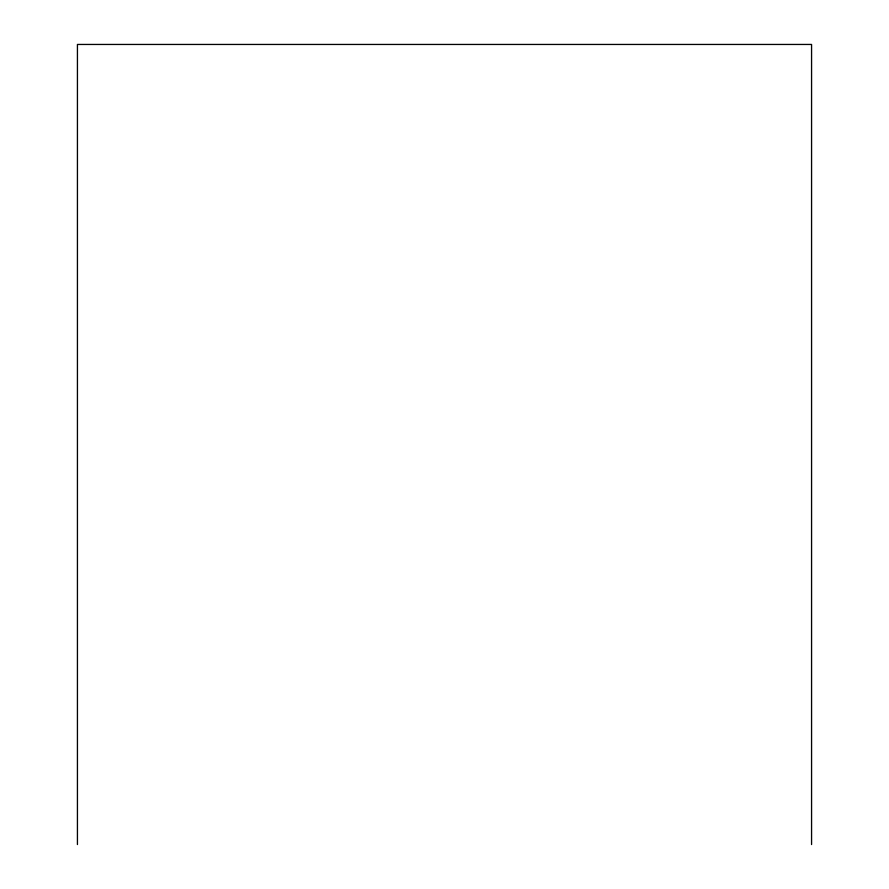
<?xml version="1.0" encoding="UTF-8"?>
<svg xmlns="http://www.w3.org/2000/svg" width="889" height="889" viewBox="0 0 889 889"><rect width="100%" height="100%" fill="white"/><g stroke="black" fill="none" stroke-linecap="round" stroke-linejoin="round"><path stroke-width="1.33" d="M811.568 844.55L811.568 44.45L77.432 44.45L77.432 844.55"/></g></svg>
